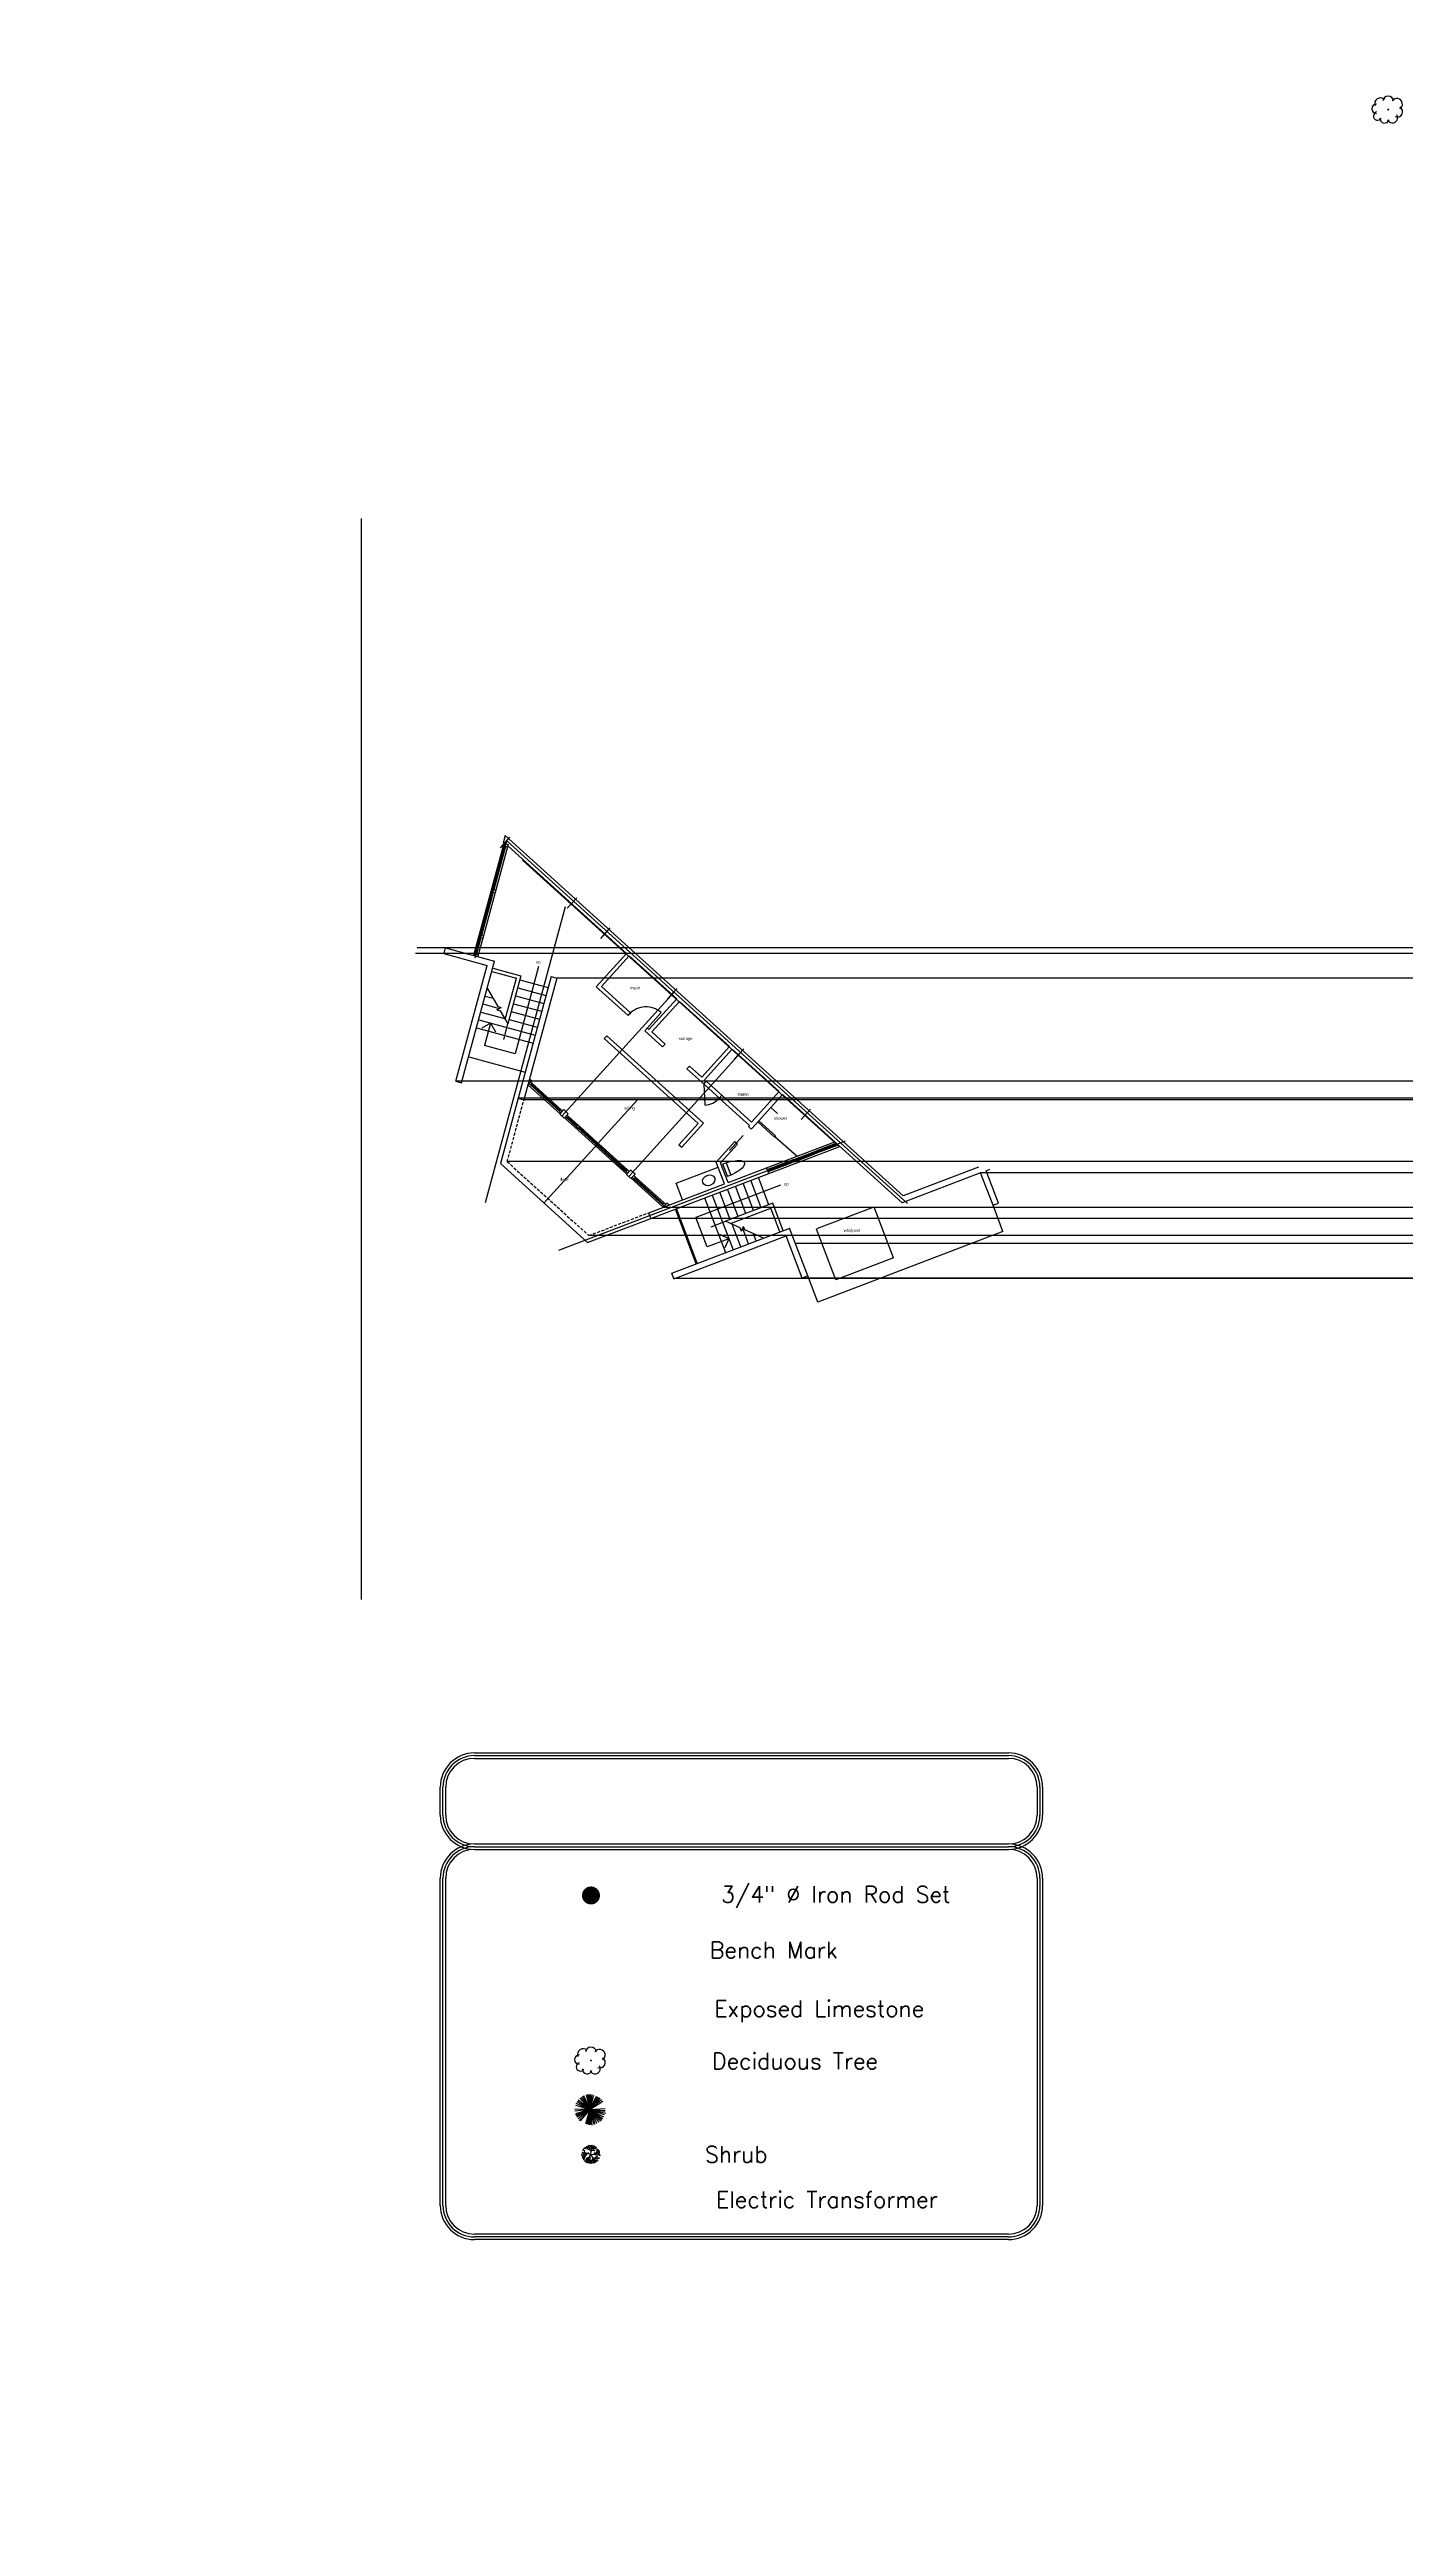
# Model space of a CAD drawing. Header units: inches. Extents: x -43639 to 75791, y -33466 to 47612.
# Drawn here: x 19158 to 20965, y 3517 to 6807 of the extents above; entities that cross this region are included whole.
import ezdxf
from ezdxf.enums import TextEntityAlignment as Align

# ---------------------------------------------------------------- set-up
doc = ezdxf.new("R2010")
doc.units = ezdxf.units.IN
doc.header["$LTSCALE"] = 8
doc.header["$MEASUREMENT"] = 0
doc.linetypes.add('DASHED', pattern=[0.75, 0.5, -0.25])
doc.layers.get('0').update_dxf_attribs({"linetype": 'CONTINUOUS'})
for name, color, linetype in [('A-Elev', 7, 'CONTINUOUS'), ('A-fixtures', 140, 'CONTINUOUS'), ('A-millwork', 252, 'CONTINUOUS'), ('A-walls', 7, 'CONTINUOUS'), ('LEGEND', 2, 'CONTINUOUS'), ('TREE', 3, 'CONTINUOUS')]:
    doc.layers.add(name, color=color, linetype=linetype)
doc.styles.get("Standard").update_dxf_attribs({"font": 'txt', "height": 0.2})
doc.styles.add('T240', font='ROMANS', dxfattribs={"height": 4.06})

# ---------------------------------------------------------------- blocks, each defined once
blk = doc.blocks.new('DCDSTREE')
at = {"const_width": 0.05567}
blk.add_lwpolyline([(-0.050861, -0.01564, 1), (0.004809, -0.01564, 1)], format="xyb", close=True, dxfattribs=at)
for centre, radius, start, end in [((-0.697665, 0.031649), 0.27, 90, 270), ((-0.472665, 0.324149), 0.334487, 47.726311, 199.653824), ((-0.022665, 0.436649), 0.318198, 8.130102, 171.869898), ((0.472335, 0.301649), 0.3245, 303.690068, 146.309932), ((0.504478, -0.141923), 0.302211, 246.16126, 60.708638), ((-0.636783, -0.38394), 0.243328, 104.489763, 329.250033), ((-0.24204, -0.519601), 0.275855, 177.662694, 343.412661), ((0.213585, -0.485851), 0.302916, 201.801409, 31.328693)]:
    blk.add_arc(centre, radius, start, end)
blk = doc.blocks.new('PINETREE')
for p, q in [((0, 0), (-0.869831, 0.030011)), ((0, 0), (-0.869831, -0.086282)), ((0, 0), (-0.837788, -0.250404)), ((0, 0), (-0.81825, 0.248528)), ((-0.81825, 0.248528), (-0.81825, 0.248528)), ((0, 0), (-0.798712, 0.358256)), ((0, 0), (-0.798712, -0.359194)), ((0, 0), (-0.759636, -0.429532)), ((0, 0), (-0.746351, 0.451103)), ((-0.662929, 0.400682), (-0.688518, 0.497995)), ((0, 0), (-0.675232, 0.544887)), ((0, 0), (-0.675232, -0.530819)), ((0, 0), (-0.616618, -0.632106)), ((0, 0), (-0.584576, 0.654615)), ((0, 0), (-0.565038, -0.655553)), ((0, 0), (-0.486886, 0.724015)), ((0, 0), (-0.402482, 0.779348)), ((0, 0), (-0.343868, 0.794353)), ((0, 0), (-0.259464, -0.827178)), ((0, 0), (-0.194598, 0.864692)), ((0, 0), (-0.135984, -0.835619)), ((0, 0), (-0.116446, 0.880635)), ((0, 0), (-0.064085, -0.882511)), ((-0.057775, 0.436931), (-0.038294, 0.872194)), ((0, 0), (-0.018756, -0.87407)), ((0, 0), (0.026572, 0.880635)), ((0, 0), (0.124261, 0.880635)), ((0, 0), (0.234456, 0.841246)), ((0, 0), (0.377474, 0.786851)), ((0, 0), (0.461878, 0.747461)), ((0, 0), (0.54003, 0.685564)), ((0, 0), (0.669762, 0.584276)), ((0, 0), (0.741661, 0.497995)), ((0, 0), (0.884679, 0.0694)), ((0, 0), (0.877646, -0.040327)), ((0, 0), (0.865141, -0.094722)), ((0, 0), (0.826065, -0.289794)), ((0, 0), (0.793242, -0.414527)), ((0, 0), (0.728376, -0.507373)), ((0, 0), (0.118009, -0.897516)), ((0, 0), (0.032824, -0.859065)), ((0, 0), (0.403264, -0.780286)), ((0, 0), (0.514239, -0.718388)), ((0, 0), (0.637719, -0.663993)), ((0, 0), (0.286817, -0.835619)), ((0, 0), (0.696333, -0.617101)), ((0, 0), (0.916722, -0.211015)), ((0, 0), (0.228204, -0.843121)), ((0.36848, 0.321449), (0.592391, 0.685564)), ((-0.552229, -0.165054), (-0.831536, -0.328245)), ((-0.170074, -0.542198), (-0.187565, -0.835619)), ((0.535333, -0.372904), (0.676795, -0.53926))]:
    blk.add_line(p, q)
blk = doc.blocks.new('SHRUB4')
for p, q in [((-0.093, -0.008), (-0.102, 0.004)), ((-0.087, 0.018), (-0.1, 0.014)), ((-0.079, 0.01), (-0.097, 0.029)), ((-0.08, 0.048), (-0.094, 0.044)), ((-0.068, 0.04), (-0.088, 0.057)), ((-0.03, 0.06), (-0.081, 0.069)), ((-0.06, 0.019), (-0.079, 0.01)), ((-0.073, 0.024), (-0.068, 0.04)), ((-0.002, 0.001), (-0.073, 0.024)), ((-0.042, 0.075), (-0.07, 0.078)), ((-0.05, 0.003), (-0.068, 0.008)), ((-0.04, 0.012), (-0.064, -0.014)), ((-0.042, 0.075), (-0.044, 0.095)), ((-0.033, 0.083), (-0.042, 0.075)), ((-0.033, 0.083), (-0.015, 0.104)), ((-0.033, 0.083), (-0.032, 0.098)), ((-0.004, 0.069), (-0.033, 0.083)), ((-0.031, 0.062), (-0.032, 0.075)), ((-0.031, 0.061), (-0.004, 0.069)), ((0.004, 0.042), (-0.03, 0.06)), ((-0.022, 0.008), (-0.03, 0.025)), ((-0.002, 0.001), (-0.028, -0.046)), ((-0.018, 0.078), (-0.013, 0.09)), ((-0.006, 0.084), (-0.004, 0.104)), ((0.01, 0.087), (-0.006, 0.084)), ((-0.003, 0.07), (0.013, 0.062)), ((-0.001, 0.002), (0.004, 0.042)), ((-0.001, 0.002), (0.048, 0.007)), ((-0.001, 0), (0.038, -0.067)), ((0.004, 0.042), (0.001, 0.055)), ((0.004, 0.087), (0.002, 0.105)), ((0.004, 0.042), (0.03, 0.054)), ((0.015, 0.094), (0.01, 0.104)), ((0.011, 0.087), (0.023, 0.103)), ((0.013, 0.062), (0.011, 0.087)), ((0.015, 0.063), (0.024, 0.071)), ((0.024, 0.071), (0.02, 0.083)), ((0.03, 0.079), (0.025, 0.101)), ((0.03, 0.054), (0.033, 0.102)), ((0.03, 0.055), (0.044, 0.042)), ((0.031, 0.073), (0.048, 0.064)), ((0.039, 0.006), (0.052, 0.024)), ((0.041, 0.085), (0.04, 0.098)), ((0.04, 0.084), (0.051, 0.091)), ((0.04, 0.07), (0.04, 0.084)), ((0.048, 0.064), (0.056, 0.077)), ((0.048, 0.007), (0.061, 0.017)), ((0.048, 0.007), (0.061, -0.005)), ((0.055, 0.078), (0.059, 0.089)), ((0.056, 0.077), (0.068, 0.078)), ((0.061, 0.017), (0.064, 0.027)), ((0.061, 0.017), (0.07, 0.011)), ((0.061, -0.005), (0.081, 0.002)), ((0.064, 0.027), (0.069, 0.042)), ((0.064, 0.028), (0.076, 0.024)), ((0.068, 0.055), (0.076, 0.07)), ((0.069, 0.043), (0.068, 0.055)), ((0.069, 0.056), (0.087, 0.057)), ((0.069, 0.042), (0.086, 0.041)), ((0.07, 0.011), (0.087, 0.014)), ((0.076, 0.024), (0.086, 0.031)), ((0.081, 0.002), (0.102, -0.011)), ((0.086, 0.041), (0.09, 0.052)), ((0.086, 0.041), (0.096, 0.038)), ((0.086, 0.031), (0.1, 0.028)), ((0.087, 0.014), (0.1, 0.02)), ((0.087, 0.014), (0.089, 0.006)), ((0.089, 0.006), (0.102, 0.003)), ((-0.089, -0.014), (-0.102, -0.01)), ((-0.097, -0.002), (-0.101, -0.003)), ((-0.087, -0.015), (-0.097, -0.029)), ((-0.087, -0.038), (-0.097, -0.036)), ((-0.078, -0.002), (-0.093, -0.008)), ((-0.079, -0.028), (-0.09, -0.043)), ((-0.078, -0.029), (-0.089, -0.014)), ((-0.077, -0.052), (-0.086, -0.054)), ((-0.076, -0.052), (-0.079, -0.062)), ((-0.064, -0.012), (-0.078, -0.002)), ((-0.065, -0.013), (-0.078, -0.029)), ((-0.064, -0.014), (-0.077, -0.052)), ((-0.061, -0.067), (-0.071, -0.07)), ((-0.061, -0.068), (-0.065, -0.079)), ((-0.044, -0.039), (-0.061, -0.067)), ((-0.057, -0.078), (-0.061, -0.08)), ((-0.044, -0.081), (-0.057, -0.078)), ((-0.033, -0.064), (-0.051, -0.089)), ((-0.043, -0.058), (-0.049, -0.069)), ((-0.017, -0.026), (-0.044, -0.039)), ((-0.044, -0.039), (-0.043, -0.058)), ((-0.036, -0.087), (-0.044, -0.091)), ((-0.04, -0.074), (-0.033, -0.082)), ((-0.033, -0.082), (-0.036, -0.092)), ((-0.032, -0.034), (-0.033, -0.064)), ((-0.012, -0.081), (-0.033, -0.095)), ((-0.021, -0.069), (-0.028, -0.077)), ((-0.025, -0.04), (-0.008, -0.058)), ((-0.015, -0.052), (-0.022, -0.056)), ((-0.022, -0.056), (-0.021, -0.069)), ((-0.008, -0.058), (-0.016, -0.099)), ((-0.012, -0.022), (-0.008, -0.042)), ((-0.004, -0.078), (-0.006, -0.099)), ((0.023, -0.045), (-0.004, -0.078)), ((-0.003, -0.079), (0.021, -0.079)), ((0.009, -0.081), (0.001, -0.089)), ((0.001, -0.089), (0.011, -0.094)), ((0.011, -0.094), (0.008, -0.098)), ((0.012, -0.061), (0.018, -0.07)), ((0.017, -0.031), (0.038, -0.036)), ((0.025, -0.089), (0.018, -0.096)), ((0.021, -0.079), (0.03, -0.094)), ((0.022, -0.079), (0.033, -0.081)), ((0.03, -0.055), (0.025, -0.069)), ((0.025, -0.069), (0.047, -0.081)), ((0.033, -0.081), (0.044, -0.089)), ((0.035, -0.059), (0.052, -0.037)), ((0.045, -0.049), (0.047, -0.063)), ((0.047, -0.063), (0.059, -0.07)), ((0.047, -0.081), (0.053, -0.088)), ((0.051, -0.037), (0.06, -0.02)), ((0.052, -0.037), (0.086, -0.036)), ((0.059, -0.07), (0.059, -0.081)), ((0.06, -0.02), (0.071, -0.027)), ((0.069, -0.037), (0.065, -0.053)), ((0.065, -0.053), (0.072, -0.074)), ((0.067, -0.064), (0.081, -0.066)), ((0.068, -0.024), (0.076, -0.017)), ((0.086, -0.037), (0.095, -0.034)), ((0.086, -0.036), (0.088, -0.045)), ((0.094, -0.006), (0.103, -0.002))]:
    blk.add_line(p, q)

msp = doc.modelspace()

# ---------------------------------------------------------------- linework, layer by layer
at = {"layer": 'A-Elev'}
msp.add_circle((15493.2, 7498.6, 24022.6), 15658.3, dxfattribs=at)
at = {"layer": 'A-fixtures'}
for p, q in [((20055, 5321.7, 0), (20061.4, 5304.8, 0)), ((20059.8, 5323.3, 0), (20066.1, 5306.8, 0))]:
    msp.add_line(p, q, dxfattribs=at)
at = {"layer": 'A-fixtures', "extrusion": (0, 0, -1)}
msp.add_ellipse((20058.2, 5313.3, 0), major_axis=(26.2, 10), ratio=0.321429, start_param=4.712389, end_param=7.853982, dxfattribs=at)
at = {"layer": 'A-millwork'}
for p, q in [((19993, 5296.2, 0), (20049.1, 5317.6, 0)), ((20001.6, 5273.8, 0), (19993, 5296.2, 0))]:
    msp.add_line(p, q, dxfattribs=at)
for centre, radius, start, end in [((19953, 5501.1), 30, 47.851, 137.8607), ((20029.8, 5428.2, 0), 28, 272.851, 317.851)]:
    msp.add_arc(centre, radius, start, end, dxfattribs=at)
at = {"layer": 'A-walls'}
for p, q in [((19573.4, 6182), (19573.4, 4741.1)), ((19765.2, 5759.3, 15658.3), (19762.4, 5749, 15658.3)), ((19765.2, 5759.3), (20295.7, 5279.1)), ((19765.9, 5744.9, 0), (19750.3, 5687, 0)), ((19762.4, 5749, 15658.3), (19769.1, 5747.2, 15658.3)), ((19764.3, 5748.4, 7282.3), (19763.5, 5745.6, 7282.3)), ((19763.5, 5745.6, 15658.3), (19768.3, 5744.3, 15658.3)), ((19769.1, 5747.2, 7282.3), (19768.3, 5744.3, 7282.3)), ((19768.7, 5745.5), (19926.9, 5602.3)), ((19749.5, 5684.1, 0), (19733.8, 5626.2, 0)), ((19747.8, 5687.7, 0), (19747.1, 5684.8, 0)), ((19747.1, 5684.8, 0), (19751.9, 5683.5, 0)), ((19747.8, 5687.7, 0), (19752.7, 5686.4, 0)), ((19752.7, 5686.4, 0), (19751.9, 5683.5, 0)), ((19731.4, 5626.9, 0), (19730.6, 5624, 0)), ((19731.4, 5626.9, 0), (19736.2, 5625.5, 0)), ((19736.5, 5636.2, 0), (19733.9, 5626.8, 0)), ((19685.5, 5609.7, 0), (19683.5, 5602, 0)), ((19683.5, 5602, 0), (19741.4, 5586.3, 0)), ((19685.6, 5609.8, 0), (19751.1, 5592, 0)), ((19724.6, 5601.8, 0), (19723.9, 5599.4, 0)), ((19724.6, 5601.8, 8376), (19729.4, 5600.5, 8376)), ((19733, 5623.3, 0), (19727, 5601.1, 0)), ((19729.4, 5600.5, 0), (19728.8, 5598.1, 0)), ((19730.6, 5624, 0), (19735.4, 5622.7, 0)), ((19736.2, 5625.5, 0), (19735.4, 5622.7, 0)), ((19886.7, 5557.8, 0), (19926.9, 5602.3, 0)), ((19893.7, 5558.2, 0), (19930.6, 5599, 0)), ((19930.6, 5599), (19993.9, 5541.7)), ((19699.6, 5431.9), (19741.4, 5586.3)), ((19707.3, 5429.8), (19751.2, 5592)), ((19747.4, 5578.1), (19780.3, 5569.3)), ((19748.7, 5582.6), (19786.3, 5572.4)), ((19786.3, 5572.4), (19768.9, 5508.3)), ((19809.9, 5585), (19778.4, 5468.4)), ((19826.5, 5571.6), (19782.6, 5409.4)), ((19834.2, 5569.5), (19790.3, 5407.3)), ((19826.5, 5571.6), (19834.2, 5569.5)), ((19886.7, 5557.8), (19929.1, 5519.4)), ((19893.7, 5558.2), (19932.5, 5523.1)), ((19956.9, 5501, 0), (19993.9, 5541.7, 0)), ((19960.7, 5497.6, 0), (19997.6, 5538.4, 0)), ((19997.6, 5538.4), (20064.2, 5478.1)), ((19745.9, 5509.3), (19734.4, 5502.7)), ((19745.9, 5509.3), (19737.8, 5479.4)), ((19745.9, 5509.3), (19752.5, 5497.8)), ((19929.1, 5519.4, 0), (19932.5, 5523.1, 0)), ((19951.4, 5499.3), (19973.2, 5523.4)), ((19951.4, 5499.3), (19975.1, 5477.8)), ((19954.7, 5503), (19956.9, 5501)), ((19960.7, 5497.6), (19978.5, 5481.5)), ((19778.4, 5468.4), (19737.8, 5479.4)), ((19897.4, 5488.8), (19900.7, 5492.5)), ((19975.1, 5477.8), (19978.5, 5481.5)), ((20027.3, 5437.3, 0), (20064.2, 5478.1, 0)), ((20031, 5434, 0), (20067.9, 5474.7, 0)), ((20067.9, 5474.7), (20130.2, 5418.3)), ((19699.6, 5431.9), (19707.3, 5429.8)), ((19795.6, 5427, 0), (19800.7, 5432.6, 0)), ((19797.9, 5435.2, 0), (19800.7, 5432.6, 0)), ((19801.3, 5428.8, 0), (19799.1, 5430.8, 0)), ((20007.4, 5448.5), (20010.8, 5452.2)), ((20007.4, 5448.5, 0), (20031.2, 5427, 0)), ((20010.8, 5452.2), (20027.3, 5437.3)), ((20029.8, 5428.2, 0), (20033.2, 5431.9, 0)), ((20031, 5434, 0), (20033.2, 5431.9, 0)), ((19782.6, 5409.4), (19790.3, 5407.3)), ((19799.3, 5426.5, 0), (19797, 5428.5, 0)), ((19799.3, 5426.5, 0), (19801.3, 5428.8, 0)), ((19800.3, 5427.7, 0), (19838.5, 5393.1, 0)), ((20029.8, 5428.2, 0), (20031.2, 5400.3, 0)), ((20050.6, 5409.4, 0), (20054, 5413.2, 0)), ((20050.6, 5409.4, 0), (20090.8, 5373, 0)), ((20054, 5413.2, 0), (20093.3, 5377.6, 0)), ((20093.3, 5377.6, 0), (20130.2, 5418.3, 0)), ((20095.2, 5370.3, 0), (20134.8, 5414.2, 0)), ((20128.2, 5389, 0), (20119.3, 5397, 0)), ((20134.8, 5414.2), (20294.1, 5269.9)), ((19837.5, 5392, 0), (19839.5, 5394.2, 0)), ((19839.7, 5390), (19837.5, 5392)), ((19838, 5388.1, 0), (19843.4, 5394.1, 0)), ((19838, 5388.1, 0), (19843.9, 5382.8, 0)), ((19841.7, 5392.2), (19839.5, 5394.2)), ((19849.3, 5388.7, 0), (19843.4, 5394.1, 0)), ((19843.9, 5382.8, 0), (19849.3, 5388.7, 0)), ((19845.6, 5384.6), (19847.8, 5382.6)), ((19847.6, 5386.8), (19849.8, 5384.8)), ((19847.8, 5382.6, 0), (19849.8, 5384.8, 0)), ((19848.8, 5383.7, 0), (19861.4, 5372.3, 0)), ((19862.5, 5373.4, 0), (19860.4, 5371.2, 0)), ((19860.4, 5371.2, 0), (19862.7, 5369.2, 0)), ((19862.5, 5373.4, 0), (19864.7, 5371.4, 0)), ((19864.7, 5371.4, 0), (19862.7, 5369.2, 0)), ((19863.7, 5370.3, 0), (19889.2, 5347.2, 0)), ((19996.8, 5347.3, 0), (20022.4, 5375.6, 0)), ((20000.5, 5344, 0), (20029.5, 5376, 0)), ((20089.4, 5371.5, 0), (20090.8, 5373, 0)), ((20089.4, 5371.5, 0), (20093.1, 5368.1, 0)), ((20093.1, 5368.1, 0), (20095.2, 5370.3, 0)), ((20101.9, 5377.8, 0), (20124.1, 5357.6, 0)), ((20103.2, 5379.2, 0), (20125.4, 5359.1, 0)), ((19888, 5350.3, 0), (19886, 5348.1, 0)), ((19886, 5348.1, 0), (19888.2, 5346, 0)), ((19888, 5350.3, 0), (19890.3, 5348.3, 0)), ((19890.3, 5348.3, 0), (19888.2, 5346, 0)), ((19889.2, 5347.2), (19912.6, 5326, 0)), ((19996.8, 5347.3, 0), (20000.5, 5344, 0)), ((20046.6, 5324.2, 0), (20071.3, 5351.5, 0)), ((20052.4, 5323.1, 0), (20075, 5348.1, 0)), ((20064.1, 5339.8, 0), (20082.2, 5359.8, 0)), ((20125.4, 5359.1, 0), (20124.1, 5357.6, 0)), ((20150.2, 5326.1), (20179.6, 5337.3)), ((20150.5, 5325.4), (20179.9, 5336.6)), ((20150.7, 5324.7), (20180.2, 5335.9)), ((20206.6, 5349.2), (20179.1, 5338.7)), ((20209.1, 5346.9), (20180.2, 5335.9)), ((20182.4, 5338.4), (20204.3, 5346.7)), ((19913.6, 5327.1, 0), (19911.6, 5324.9, 0)), ((19911.6, 5324.9, 0), (19913.8, 5322.9, 0)), ((19913.6, 5327.1, 0), (19915.8, 5325.1, 0)), ((19915.8, 5325.1, 0), (19913.8, 5322.9, 0)), ((19914.8, 5324, 0), (19927.4, 5312.6, 0)), ((19926.4, 5311.5, 0), (19928.4, 5313.7, 0)), ((19928.6, 5309.5, 0), (19926.4, 5311.5, 0)), ((19927, 5307.6, 0), (19932.3, 5313.5, 0)), ((19927, 5307.6, 0), (19932.9, 5302.2, 0)), ((19930.7, 5311.7, 0), (19928.4, 5313.7, 0)), ((19938.3, 5308.2, 0), (19932.3, 5313.5, 0)), ((19932.9, 5302.2, 0), (19938.3, 5308.2, 0)), ((19934.6, 5304.1, 0), (19936.8, 5302.1, 0)), ((19936.6, 5306.3, 0), (19938.8, 5304.3, 0)), ((19936.8, 5302.1, 0), (19938.8, 5304.3, 0)), ((19976, 5268.6, 0), (19937.8, 5303.2, 0)), ((19959.5, 5249.2), (20116.6, 5309)), ((20062.3, 5296.9, 0), (20113.7, 5316.5)), ((20117.4, 5315.2), (20114.6, 5314.1)), ((20118.5, 5312.4), (20115.7, 5311.3)), ((20149.7, 5327.5), (20117.4, 5315.2)), ((20117.7, 5314.5), (20147.1, 5325.7)), ((20118, 5313.8), (20147.4, 5325)), ((20150.7, 5324.7), (20147.9, 5323.6)), ((20415.3, 5266.6, 0), (20398.8, 5309.8, 0)), ((20422.8, 5269.4, 0), (20406.3, 5312.7, 0)), ((19956.7, 5256.7, 0), (20057.7, 5295.1, 0)), ((19975, 5267.5, 0), (19977, 5269.7)), ((19975, 5267.5, 0), (19977.2, 5265.5, 0)), ((19975.8, 5263.9, 0), (19980.9, 5269.6, 0)), ((19977, 5269.7, 0), (19979.2, 5267.7, 0)), ((19983.8, 5267, 0), (19980.9, 5269.6, 0)), ((20132.3, 5293.3), (20019.5, 5250.3)), ((20121.9, 5269.3), (20059, 5245.3)), ((20135.8, 5232.8), (20121.9, 5269.3)), ((20415.3, 5266.6, 0), (20422.8, 5269.4, 0)), ((19987.3, 5176.3, 0), (20144.4, 5236.1, 0)), ((20034.4, 5211.1), (20019.5, 5250.3)), ((20131.4, 5231.2), (20119.3, 5263)), ((20168.5, 5172.6, 0), (20144.3, 5236.1, 0)), ((19990.1, 5168.8, 0), (20139.7, 5225.8, 0)), ((20063.3, 5222.1), (20034.4, 5211.1)), ((20063.3, 5222.1), (20051.3, 5227.5)), ((20063.3, 5222.1), (20057.9, 5210)), ((20161, 5169.7, 0), (20139.7, 5225.8, 0)), ((19990.1, 5168.8, 0), (19987.3, 5176.3, 0)), ((20168.5, 5172.5, 0), (20161, 5169.7, 0))]:
    msp.add_line(p, q, dxfattribs=at)
at = {"layer": 'A-walls', "color": 253}
for p, q in [((19763.3, 5748.8, 0), (19722.9, 5599.7, 0)), ((19763.5, 5745.6, 7270), (19747.1, 5684.8, 30249.5)), ((19768.3, 5744.3, 7282.3), (19751.9, 5683.4, 30249.5)), ((19747.1, 5684.8, 0), (19731.4, 5626.9, 21873.5)), ((19751.9, 5683.5, 0), (19736.2, 5625.5, 21873.5)), ((19730.6, 5624, 0), (19724.6, 5601.8, 8376)), ((19735.4, 5622.7, 0), (19729.4, 5600.5, 8376)), ((19784.9, 5567.1), (19822.5, 5556.9)), ((19735.7, 5534.9), (19757.4, 5529)), ((19738.6, 5545.5), (19749.2, 5542.6)), ((19741.5, 5556.1), (19755.5, 5531.7)), ((19754.3, 5527.1), (19760, 5530.4)), ((19755.5, 5531.7), (19760, 5530.4)), ((19776.2, 5535.3), (19813.9, 5525.1)), ((19779.1, 5545.9), (19816.8, 5535.7)), ((19782, 5556.5), (19819.6, 5546.3)), ((19727.1, 5503), (19802.4, 5482.6)), ((19730, 5513.6), (19805.3, 5493.2)), ((19732.9, 5524.2), (19764.7, 5515.6)), ((19754.3, 5527.1), (19758.8, 5525.9)), ((19758.8, 5525.9), (19768.9, 5508.3)), ((19763.3, 5487.5), (19768.9, 5508.3)), ((19770.5, 5514), (19808.1, 5503.9)), ((19773.4, 5524.7), (19811, 5514.5)), ((19716.7, 5464.5), (19792, 5444.1)), ((20033.2, 5431.9, 0), (20054, 5413.2, 0)), ((19782.6, 5409.4), (19759, 5322.3)), ((19838.4, 5388.5, 0), (19795.7, 5427.1, 0)), ((19799.3, 5426.5, 0), (19837.5, 5392)), ((19801.3, 5428.8, 0), (19839.5, 5394.2)), ((19808.2, 5415.8, -8376), (19838.4, 5388.5, -8376)), ((20031.2, 5427, 0), (20051.9, 5408.3, 0)), ((19844.3, 5383.2, -8376), (19927.3, 5308, -8376)), ((19847.8, 5382.6, 0), (19860.4, 5371.2, 0)), ((19849.8, 5384.8, 0), (19862.5, 5373.4, 0)), ((19862.7, 5369.2, 0), (19886, 5348.1, 0)), ((19890.3, 5348.3, 0), (19913.6, 5327.1, 0)), ((20071.3, 5351.5, 0), (20075, 5348.1, 0)), ((20113.7, 5316.5, -8376), (20204.5, 5351.1, -8376)), ((20116.6, 5309, -8376), (20211.2, 5345, -8376)), ((20149.7, 5327.5), (20179.1, 5338.7)), ((19759, 5322.3, 0), (19875.2, 5217.1, 0)), ((19913.8, 5322.9, 0), (19926.4, 5311.5)), ((19915.8, 5325.1, 0), (19928.4, 5313.7, 0)), ((19933.3, 5302.6, 0), (19975.9, 5264, 0)), ((19975, 5267.5, 0), (19936.8, 5302.1, 0)), ((19977, 5269.7, 0), (19938.8, 5304.3, 0)), ((20106.5, 5263.4), (20092.6, 5299.9)), ((20116.7, 5267.3), (20102.9, 5303.8)), ((20118.5, 5312.4), (20147.9, 5323.6)), ((20406.3, 5312.7, -8376), (20411.2, 5314.6, -8376)), ((20030.9, 5276.4), (20058.7, 5203.5)), ((20041.2, 5280.3), (20068.9, 5207.4)), ((20065.3, 5247.8), (20051.5, 5284.2)), ((20075.6, 5251.7), (20061.7, 5288.1)), ((20085.9, 5255.6), (20072, 5292)), ((20096.2, 5259.5), (20082.3, 5295.9)), ((20428.6, 5231.7, 0), (20415.3, 5266.6, 0)), ((19875.2, 5217.1, -8376), (19959.4, 5249.2, -8376)), ((20019.9, 5188.7), (19992.2, 5261.6)), ((20021.3, 5189.3), (19993.6, 5262.2)), ((20021.3, 5189.3), (19993.6, 5262.2)), ((20039.7, 5238), (20059, 5245.3)), ((20078.6, 5236.6), (20059, 5245.3)), ((20079.2, 5211.3), (20067.7, 5241.4)), ((20080.3, 5232.2), (20078.6, 5236.6)), ((20080.3, 5232.2), (20083, 5238.2)), ((20089.5, 5215.2), (20081.8, 5235.5)), ((20084.6, 5233.9), (20083, 5238.2)), ((20109.3, 5222.8), (20084.6, 5233.9)), ((20256.7, 5264.3, -8376), (20180.1, 5235.1, -8376)), ((20205.9, 5167.3, -8376), (20180.1, 5235, -8376)), ((20282.5, 5196.5, -8376), (20256.8, 5264.2, -8376)), ((20099.8, 5219.1), (20096.1, 5228.7)), ((20428.6, 5231.7, 0), (20181.8, 5137.7, 0)), ((20181.8, 5137.7, 0), (20168.5, 5172.5, 0)), ((20282.5, 5196.5, -8376), (20205.9, 5167.3, -8376))]:
    msp.add_line(p, q, dxfattribs=at)
at = {"layer": 'A-walls', "color": 5}
for p, q in [((19725.3, 5596.6), (19767.5, 5752.4)), ((19759.1, 5743.1), (19771.7, 5757)), ((19767.5, 5752.4), (20301.3, 5269.2)), ((19788.4, 5726.7, -8136), (20209.8, 5345.3, -8136)), ((19738.9, 5270.3), (19845.7, 5664.8)), ((19848.1, 5662.6), (19860.7, 5676.5)), ((19892.6, 5622.3), (19905.1, 5636.2)), ((21941.6, 5602, 0), (19645.9, 5602, 0)), ((21943.7, 5609.8, 0), (19648, 5609.8, 0)), ((22130, 5569.5), (19834.2, 5569.5)), ((19841, 5385.5, 0), (19990.4, 5550.6, 0)), ((19981.5, 5541.8), (19994.1, 5555.7)), ((19929.9, 5304.9, 0), (20079.4, 5470.1, 0)), ((20070.5, 5461.3), (20083.1, 5475.2)), ((21957.8, 5431.9), (19699.6, 5431.9)), ((22040.8, 5409.4), (19782.6, 5409.4)), ((22048.4, 5407.2), (19790.3, 5407.2)), ((19889.1, 5349.3), (19941.6, 5407.2)), ((20159.5, 5380.8), (20172.1, 5394.7)), ((19817, 5269.6), (19888.1, 5348.2)), ((19837, 5206.8), (20218.9, 5352.3)), ((22026.2, 5324.8, -8376), (19768, 5324.8, -8376)), ((22657, 5309.9, -8376), (20398.8, 5309.9, -8376)), ((22217.7, 5249.2, -8376), (19959.4, 5249.2, -8376)), ((22234.2, 5264, -8376), (19976.5, 5263.5, -8376)), ((22135.1, 5226.3, -8376), (19876.9, 5226.3, -8376)), ((22410.3, 5215.8, -8376), (20152.1, 5215.8, -8376)), ((22248.5, 5168.9, -8370.1), (19990.2, 5168.9, -8370.1)), ((22419.6, 5168.7, -8370.1), (20161, 5169.7, -8370.1))]:
    msp.add_line(p, q, dxfattribs=at)
at = {"layer": 'A-walls', "color": 7}
for p, q in [((19765.4, 5514.4), (19780.3, 5569.3)), ((19897.4, 5488.8), (20022.4, 5375.6)), ((19900.7, 5492.5), (20029.5, 5376)), ((19864.7, 5371.4, 0), (19888, 5350.3, 0)), ((19888.2, 5346, 0), (19911.6, 5324.9, 0)), ((20180.2, 5335.9), (20179.1, 5338.7)), ((20183, 5337), (20181.9, 5339.8)), ((20204.9, 5345.3), (20203.8, 5348.1)), ((20057.7, 5295.1, 0), (20046.6, 5324.2, 0)), ((20062.3, 5296.9, 0), (20052.4, 5323.1, 0)), ((20116.6, 5309), (20113.7, 5316.5)), ((20118.5, 5312.4), (20117.4, 5315.2)), ((20147.9, 5323.6), (20146.9, 5326.4)), ((20150.7, 5324.7), (20149.7, 5327.5)), ((20398.8, 5309.8, -8376), (20294.1, 5269.9, -8376)), ((20396, 5317.3, 0), (20295.7, 5279.1, 0)), ((19959.4, 5249.2, -8376), (19956.6, 5256.7, -8376)), ((20065.5, 5242.5), (20119.3, 5263))]:
    msp.add_line(p, q, dxfattribs=at)
at = {"layer": 'A-walls', "color": 253, "linetype": 'DASHED'}
for p, q in [((19768, 5324.8), (19790.3, 5407.2)), ((19768, 5324.8, -8376), (19876.9, 5226.3, -8376)), ((19876.9, 5226.3), (19956.7, 5256.7))]:
    msp.add_line(p, q, dxfattribs=at)
at = {"layer": 'A-walls', "color": 252}
msp.add_line((20124.8, 5358.4), (20154.2, 5331.9), dxfattribs=at)
at = {"layer": 'A-walls', "color": 253}
msp.add_ellipse((20036.5, 5299.9, 0), major_axis=(-7.94, -3.03), ratio=0.823529, dxfattribs=at)
at = {"layer": 'LEGEND', "color": 6}
for p, q in [((19724.4, 4536.8, -120), (20435.8, 4536.8, -120)), ((19724.4, 4533.2, -120), (20435.8, 4533.2, -120)), ((19724.4, 4529.6, -120), (20435.8, 4529.6, -120)), ((19678.8, 4453.9, -120), (19678.8, 4491.2, -120)), ((19682.4, 4453.9, -120), (19682.4, 4491.2, -120)), ((19686, 4453.9, -120), (19686, 4491.2, -120)), ((20474.2, 4491.2, -120), (20474.2, 4453.9, -120)), ((20477.8, 4491.2, -120), (20477.8, 4453.9, -120)), ((20481.4, 4491.2, -120), (20481.4, 4453.9, -120)), ((19724.4, 4415.5, -120), (20435.8, 4415.5, -120)), ((19724.4, 4411.9, -120), (20435.8, 4411.9, -120)), ((19724.4, 4408.3, -120), (20435.8, 4408.3, -120)), ((19678.8, 3933.9, -120), (19678.8, 4369.9, -120)), ((19682.4, 3933.9, -120), (19682.4, 4369.9, -120)), ((19686, 3933.9, -120), (19686, 4369.9, -120)), ((20474.2, 4369.9, -120), (20474.2, 3933.9, -120)), ((20477.8, 4369.9, -120), (20477.8, 3933.9, -120)), ((20481.4, 4369.9, -120), (20481.4, 3933.9, -120)), ((20435.8, 3895.5, -120), (19724.4, 3895.5, -120)), ((20435.8, 3891.9, -120), (19724.4, 3891.9, -120)), ((20435.8, 3888.3, -120), (19724.4, 3888.3, -120))]:
    msp.add_line(p, q, dxfattribs=at)
at = {"layer": 'LEGEND', "const_width": 12, "elevation": -120}
msp.add_lwpolyline([(19873.6, 4346.9, 1), (19885.6, 4346.9, 1)], format="xyb", close=True, dxfattribs=at)
at = {"layer": 'LEGEND', "color": 6}
for centre, radius, start, end in [((19724.4, 4491.2, -120), 45.6, 90, 180), ((19724.4, 4491.2, -120), 42, 90, 180), ((19724.4, 4491.2, -120), 42, 90, 180), ((19724.4, 4491.2, -120), 42, 90, 180), ((19724.4, 4491.2, -120), 38.4, 90, 180), ((20435.8, 4491.2, -120), 45.6, 0, 90), ((20435.8, 4491.2, -120), 42, 0, 90), ((20435.8, 4491.2, -120), 38.4, 0, 90), ((19724.4, 4453.9, -120), 45.6, 180, 270), ((19724.4, 4453.9, -120), 42, 180, 270), ((19724.4, 4453.9, -120), 38.4, 180, 270), ((20435.8, 4453.9, -120), 42, 270, 0), ((20435.8, 4453.9, -120), 38.4, 270, 0), ((20435.8, 4453.9, -120), 45.6, 270, 0), ((19724.4, 4369.9, -120), 45.6, 90, 180), ((19724.4, 4369.9, -120), 42, 90, 180), ((20435.8, 4369.9, -120), 45.6, 0, 90), ((20435.8, 4369.9, -120), 42, 0, 90), ((19724.4, 4369.9, -120), 38.4, 90, 180), ((20435.8, 4369.9, -120), 38.4, 0, 90), ((19724.4, 3933.9, -120), 45.6, 180, 270), ((19724.4, 3933.9, -120), 42, 180, 270), ((19724.4, 3933.9, -120), 38.4, 180, 270), ((20435.8, 3933.9, -120), 42, 270, 0), ((20435.8, 3933.9, -120), 38.4, 270, 0), ((20435.8, 3933.9, -120), 45.6, 270, 0)]:
    msp.add_arc(centre, radius, start, end, dxfattribs=at)

# ---------------------------------------------------------------- block references
at = {"layer": 'TREE'}
for name, p, xscale, yscale, zscale in [('DCDSTREE', (20942.5, 6727.1, -120), 23.04000000000087, 23.03999999999996, 23.03999999999999), ('DCDSTREE', (19880.1, 4127.4, -120), 23.04000000000087, 23.03999999999996, 23.03999999999999), ('PINETREE', (19878.2, 4061.5, -120), 23.04000000000087, 23.03999999999996, 23.03999999999999), ('SHRUB4', (19879.4, 4001.5, -120), 120, 120, 120)]:
    msp.add_blockref(name, p, dxfattribs=dict(at, xscale=xscale, yscale=yscale, zscale=zscale))

# ---------------------------------------------------------------- texts
at = {"layer": 'A-walls'}
for s, p in [('up', (19806.5, 5588.9)), ('mech', (19931.7, 5554.3)), ('storage', (19996.5, 5487.1)), ('sitting', (19923.7, 5394.3)), ('sauna', (20074.8, 5412.8, 8040)), ('shower', (20123.3, 5380.6, 8040)), ('deck', (19838.1, 5299.3)), ('up', (20136.9, 5293.2, 8040)), ('whirlpool', (20216.4, 5231.2))]:
    msp.add_text(s, height=4, dxfattribs=at).set_placement(p)
at = {"layer": 'LEGEND', "style": 'T240'}
for s, p in [('3/4" %%c Iron Rod Set', (20205.8, 4337.5, -120)), ('Bench Mark', (20123.2, 4263.3, -120)), ('Exposed Limestone', (20183.8, 4185.2, -120)), ('Deciduous Tree', (20151.5, 4115.4, -120)), ('Shrub', (20073.2, 3991.1, -120)), ('Electric Transformer', (20194, 3930.7, -120))]:
    msp.add_text(s, height=21.6, dxfattribs=at).set_placement(p, align=Align.CENTER)

doc.saveas('drawing.dxf')
